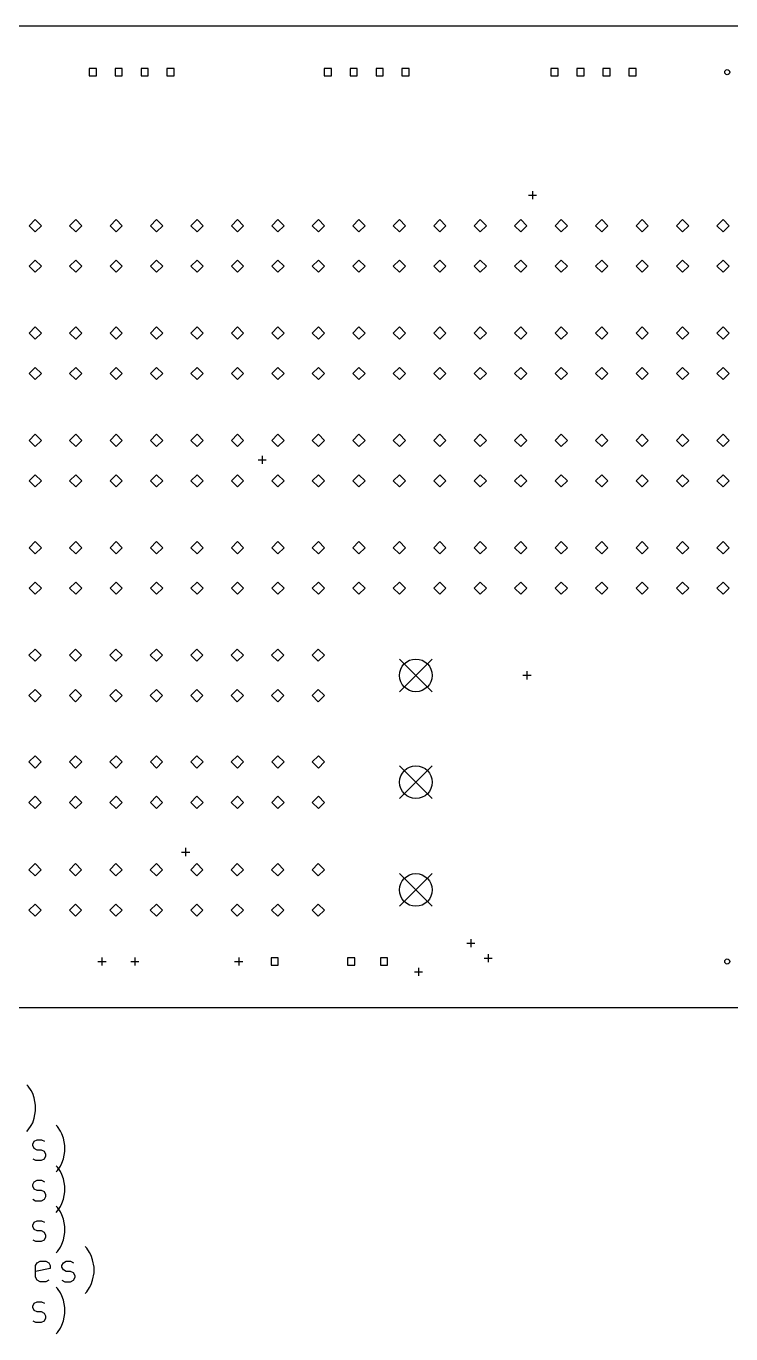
# Model space of a CAD drawing. Extents: x 1.1 to 12.3, y -11.1 to -6.1.
# Drawn here: x 3.96 to 6.67, y -11.1 to -6.06 of the extents above; entities that cross this region are included whole.
import ezdxf

# ---------------------------------------------------------------- set-up
doc = ezdxf.new("R2010")
doc.units = 0
doc.header["$MEASUREMENT"] = 0
doc.layers.add('BLACK', color=7, linetype='CONTINUOUS')

msp = doc.modelspace()

# ---------------------------------------------------------------- linework, layer by layer
at = {"layer": 'BLACK', "linetype": 'CONTINUOUS'}
for p, q in [((12.3228, -6.06299), (1.1811, -6.06299)), ((4.22652, -6.22624), (4.19868, -6.22624)), ((4.19868, -6.22624), (4.19868, -6.25408)), ((4.22652, -6.25408), (4.22652, -6.22624)), ((4.32652, -6.22624), (4.29868, -6.22624)), ((4.29868, -6.22624), (4.29868, -6.25408)), ((4.32652, -6.25408), (4.32652, -6.22624)), ((4.42652, -6.22624), (4.39868, -6.22624)), ((4.39868, -6.22624), (4.39868, -6.25408)), ((4.42652, -6.25408), (4.42652, -6.22624)), ((4.52652, -6.22624), (4.49868, -6.22624)), ((4.49868, -6.22624), (4.49868, -6.25408)), ((4.52652, -6.25408), (4.52652, -6.22624)), ((5.13203, -6.22624), (5.10419, -6.22624)), ((5.10419, -6.22624), (5.10419, -6.25408)), ((5.13203, -6.25408), (5.13203, -6.22624)), ((5.23203, -6.22624), (5.20419, -6.22624)), ((5.20419, -6.22624), (5.20419, -6.25408)), ((5.23203, -6.25408), (5.23203, -6.22624)), ((5.33203, -6.22624), (5.30419, -6.22624)), ((5.30419, -6.22624), (5.30419, -6.25408)), ((5.33203, -6.25408), (5.33203, -6.22624)), ((5.43203, -6.22624), (5.40419, -6.22624)), ((5.40419, -6.22624), (5.40419, -6.25408)), ((5.43203, -6.25408), (5.43203, -6.22624)), ((6.00605, -6.22624), (5.97821, -6.22624)), ((5.97821, -6.22624), (5.97821, -6.25408)), ((6.00605, -6.25408), (6.00605, -6.22624)), ((6.10605, -6.22624), (6.07821, -6.22624)), ((6.07821, -6.22624), (6.07821, -6.25408)), ((6.10605, -6.25408), (6.10605, -6.22624)), ((6.20605, -6.22624), (6.17821, -6.22624)), ((6.17821, -6.22624), (6.17821, -6.25408)), ((6.20605, -6.25408), (6.20605, -6.22624)), ((6.30605, -6.22624), (6.27821, -6.22624)), ((6.27821, -6.22624), (6.27821, -6.25408)), ((6.30605, -6.25408), (6.30605, -6.22624)), ((4.19868, -6.25408), (4.22652, -6.25408)), ((4.29868, -6.25408), (4.32652, -6.25408)), ((4.39868, -6.25408), (4.42652, -6.25408)), ((4.49868, -6.25408), (4.52652, -6.25408)), ((5.10419, -6.25408), (5.13203, -6.25408)), ((5.20419, -6.25408), (5.23203, -6.25408)), ((5.30419, -6.25408), (5.33203, -6.25408)), ((5.40419, -6.25408), (5.43203, -6.25408)), ((5.97821, -6.25408), (6.00605, -6.25408)), ((6.07821, -6.25408), (6.10605, -6.25408)), ((6.17821, -6.25408), (6.20605, -6.25408)), ((6.27821, -6.25408), (6.30605, -6.25408)), ((5.90689, -6.69823), (5.90689, -6.72972)), ((5.89114, -6.71398), (5.92264, -6.71398)), ((3.99094, -6.80787), (3.96732, -6.8315)), ((3.96732, -6.8315), (3.99094, -6.85512)), ((4.01457, -6.8315), (3.99094, -6.80787)), ((3.99094, -6.85512), (4.01457, -6.8315)), ((4.14685, -6.80787), (4.12323, -6.8315)), ((4.12323, -6.8315), (4.14685, -6.85512)), ((4.17047, -6.8315), (4.14685, -6.80787)), ((4.14685, -6.85512), (4.17047, -6.8315)), ((4.30276, -6.80787), (4.27913, -6.8315)), ((4.27913, -6.8315), (4.30276, -6.85512)), ((4.32638, -6.8315), (4.30276, -6.80787)), ((4.30276, -6.85512), (4.32638, -6.8315)), ((4.45866, -6.80787), (4.43504, -6.8315)), ((4.43504, -6.8315), (4.45866, -6.85512)), ((4.48228, -6.8315), (4.45866, -6.80787)), ((4.45866, -6.85512), (4.48228, -6.8315)), ((4.61457, -6.80787), (4.59094, -6.8315)), ((4.59094, -6.8315), (4.61457, -6.85512)), ((4.63819, -6.8315), (4.61457, -6.80787)), ((4.61457, -6.85512), (4.63819, -6.8315)), ((4.77047, -6.80787), (4.74685, -6.8315)), ((4.74685, -6.8315), (4.77047, -6.85512)), ((4.79409, -6.8315), (4.77047, -6.80787)), ((4.77047, -6.85512), (4.79409, -6.8315)), ((4.92638, -6.80787), (4.90276, -6.8315)), ((4.90276, -6.8315), (4.92638, -6.85512)), ((4.95, -6.8315), (4.92638, -6.80787)), ((4.92638, -6.85512), (4.95, -6.8315)), ((5.08228, -6.80787), (5.05866, -6.8315)), ((5.05866, -6.8315), (5.08228, -6.85512)), ((5.10591, -6.8315), (5.08228, -6.80787)), ((5.08228, -6.85512), (5.10591, -6.8315)), ((5.23819, -6.80787), (5.21457, -6.8315)), ((5.21457, -6.8315), (5.23819, -6.85512)), ((5.26181, -6.8315), (5.23819, -6.80787)), ((5.23819, -6.85512), (5.26181, -6.8315)), ((5.39409, -6.80787), (5.37047, -6.8315)), ((5.37047, -6.8315), (5.39409, -6.85512)), ((5.41772, -6.8315), (5.39409, -6.80787)), ((5.39409, -6.85512), (5.41772, -6.8315)), ((5.55, -6.80787), (5.52638, -6.8315)), ((5.52638, -6.8315), (5.55, -6.85512)), ((5.57362, -6.8315), (5.55, -6.80787)), ((5.55, -6.85512), (5.57362, -6.8315)), ((5.70591, -6.80787), (5.68228, -6.8315)), ((5.68228, -6.8315), (5.70591, -6.85512)), ((5.72953, -6.8315), (5.70591, -6.80787)), ((5.70591, -6.85512), (5.72953, -6.8315)), ((5.86181, -6.80787), (5.83819, -6.8315)), ((5.83819, -6.8315), (5.86181, -6.85512)), ((5.88543, -6.8315), (5.86181, -6.80787)), ((5.86181, -6.85512), (5.88543, -6.8315)), ((6.01772, -6.80787), (5.99409, -6.8315)), ((5.99409, -6.8315), (6.01772, -6.85512)), ((6.04134, -6.8315), (6.01772, -6.80787)), ((6.01772, -6.85512), (6.04134, -6.8315)), ((6.17362, -6.80787), (6.15, -6.8315)), ((6.15, -6.8315), (6.17362, -6.85512)), ((6.19724, -6.8315), (6.17362, -6.80787)), ((6.17362, -6.85512), (6.19724, -6.8315)), ((6.32953, -6.80787), (6.30591, -6.8315)), ((6.30591, -6.8315), (6.32953, -6.85512)), ((6.35315, -6.8315), (6.32953, -6.80787)), ((6.32953, -6.85512), (6.35315, -6.8315)), ((6.48543, -6.80787), (6.46181, -6.8315)), ((6.46181, -6.8315), (6.48543, -6.85512)), ((6.50906, -6.8315), (6.48543, -6.80787)), ((6.48543, -6.85512), (6.50906, -6.8315)), ((6.64134, -6.80787), (6.61772, -6.8315)), ((6.61772, -6.8315), (6.64134, -6.85512)), ((6.66496, -6.8315), (6.64134, -6.80787)), ((6.64134, -6.85512), (6.66496, -6.8315)), ((3.99094, -6.96378), (3.96732, -6.9874)), ((3.96732, -6.9874), (3.99094, -7.01102)), ((4.01457, -6.9874), (3.99094, -6.96378)), ((3.99094, -7.01102), (4.01457, -6.9874)), ((4.14685, -6.96378), (4.12323, -6.9874)), ((4.12323, -6.9874), (4.14685, -7.01102)), ((4.17047, -6.9874), (4.14685, -6.96378)), ((4.14685, -7.01102), (4.17047, -6.9874)), ((4.30276, -6.96378), (4.27913, -6.9874)), ((4.27913, -6.9874), (4.30276, -7.01102)), ((4.32638, -6.9874), (4.30276, -6.96378)), ((4.30276, -7.01102), (4.32638, -6.9874)), ((4.45866, -6.96378), (4.43504, -6.9874)), ((4.43504, -6.9874), (4.45866, -7.01102)), ((4.48228, -6.9874), (4.45866, -6.96378)), ((4.45866, -7.01102), (4.48228, -6.9874)), ((4.61457, -6.96378), (4.59094, -6.9874)), ((4.59094, -6.9874), (4.61457, -7.01102)), ((4.63819, -6.9874), (4.61457, -6.96378)), ((4.61457, -7.01102), (4.63819, -6.9874)), ((4.77047, -6.96378), (4.74685, -6.9874)), ((4.74685, -6.9874), (4.77047, -7.01102)), ((4.79409, -6.9874), (4.77047, -6.96378)), ((4.77047, -7.01102), (4.79409, -6.9874)), ((4.92638, -6.96378), (4.90276, -6.9874)), ((4.90276, -6.9874), (4.92638, -7.01102)), ((4.95, -6.9874), (4.92638, -6.96378)), ((4.92638, -7.01102), (4.95, -6.9874)), ((5.08228, -6.96378), (5.05866, -6.9874)), ((5.05866, -6.9874), (5.08228, -7.01102)), ((5.10591, -6.9874), (5.08228, -6.96378)), ((5.08228, -7.01102), (5.10591, -6.9874)), ((5.23819, -6.96378), (5.21457, -6.9874)), ((5.21457, -6.9874), (5.23819, -7.01102)), ((5.26181, -6.9874), (5.23819, -6.96378)), ((5.23819, -7.01102), (5.26181, -6.9874)), ((5.39409, -6.96378), (5.37047, -6.9874)), ((5.37047, -6.9874), (5.39409, -7.01102)), ((5.41772, -6.9874), (5.39409, -6.96378)), ((5.39409, -7.01102), (5.41772, -6.9874)), ((5.55, -6.96378), (5.52638, -6.9874)), ((5.52638, -6.9874), (5.55, -7.01102)), ((5.57362, -6.9874), (5.55, -6.96378)), ((5.55, -7.01102), (5.57362, -6.9874)), ((5.70591, -6.96378), (5.68228, -6.9874)), ((5.68228, -6.9874), (5.70591, -7.01102)), ((5.72953, -6.9874), (5.70591, -6.96378)), ((5.70591, -7.01102), (5.72953, -6.9874)), ((5.86181, -6.96378), (5.83819, -6.9874)), ((5.83819, -6.9874), (5.86181, -7.01102)), ((5.88543, -6.9874), (5.86181, -6.96378)), ((5.86181, -7.01102), (5.88543, -6.9874)), ((6.01772, -6.96378), (5.99409, -6.9874)), ((5.99409, -6.9874), (6.01772, -7.01102)), ((6.04134, -6.9874), (6.01772, -6.96378)), ((6.01772, -7.01102), (6.04134, -6.9874)), ((6.17362, -6.96378), (6.15, -6.9874)), ((6.15, -6.9874), (6.17362, -7.01102)), ((6.19724, -6.9874), (6.17362, -6.96378)), ((6.17362, -7.01102), (6.19724, -6.9874)), ((6.32953, -6.96378), (6.30591, -6.9874)), ((6.30591, -6.9874), (6.32953, -7.01102)), ((6.35315, -6.9874), (6.32953, -6.96378)), ((6.32953, -7.01102), (6.35315, -6.9874)), ((6.48543, -6.96378), (6.46181, -6.9874)), ((6.46181, -6.9874), (6.48543, -7.01102)), ((6.50906, -6.9874), (6.48543, -6.96378)), ((6.48543, -7.01102), (6.50906, -6.9874)), ((6.64134, -6.96378), (6.61772, -6.9874)), ((6.61772, -6.9874), (6.64134, -7.01102)), ((6.66496, -6.9874), (6.64134, -6.96378)), ((6.64134, -7.01102), (6.66496, -6.9874)), ((3.99094, -7.22126), (3.96732, -7.24488)), ((3.96732, -7.24488), (3.99094, -7.2685)), ((4.01457, -7.24488), (3.99094, -7.22126)), ((3.99094, -7.2685), (4.01457, -7.24488)), ((4.14685, -7.22126), (4.12323, -7.24488)), ((4.12323, -7.24488), (4.14685, -7.2685)), ((4.17047, -7.24488), (4.14685, -7.22126)), ((4.14685, -7.2685), (4.17047, -7.24488)), ((4.30276, -7.22126), (4.27913, -7.24488)), ((4.27913, -7.24488), (4.30276, -7.2685)), ((4.32638, -7.24488), (4.30276, -7.22126)), ((4.30276, -7.2685), (4.32638, -7.24488)), ((4.45866, -7.22126), (4.43504, -7.24488)), ((4.43504, -7.24488), (4.45866, -7.2685)), ((4.48228, -7.24488), (4.45866, -7.22126)), ((4.45866, -7.2685), (4.48228, -7.24488)), ((4.61457, -7.22126), (4.59094, -7.24488)), ((4.59094, -7.24488), (4.61457, -7.2685)), ((4.63819, -7.24488), (4.61457, -7.22126)), ((4.61457, -7.2685), (4.63819, -7.24488)), ((4.77047, -7.22126), (4.74685, -7.24488)), ((4.74685, -7.24488), (4.77047, -7.2685)), ((4.79409, -7.24488), (4.77047, -7.22126)), ((4.77047, -7.2685), (4.79409, -7.24488)), ((4.92638, -7.22126), (4.90276, -7.24488)), ((4.90276, -7.24488), (4.92638, -7.2685)), ((4.95, -7.24488), (4.92638, -7.22126)), ((4.92638, -7.2685), (4.95, -7.24488)), ((5.08228, -7.22126), (5.05866, -7.24488)), ((5.05866, -7.24488), (5.08228, -7.2685)), ((5.10591, -7.24488), (5.08228, -7.22126)), ((5.08228, -7.2685), (5.10591, -7.24488)), ((5.23819, -7.22126), (5.21457, -7.24488)), ((5.21457, -7.24488), (5.23819, -7.2685)), ((5.26181, -7.24488), (5.23819, -7.22126)), ((5.23819, -7.2685), (5.26181, -7.24488)), ((5.39409, -7.22126), (5.37047, -7.24488)), ((5.37047, -7.24488), (5.39409, -7.2685)), ((5.41772, -7.24488), (5.39409, -7.22126)), ((5.39409, -7.2685), (5.41772, -7.24488)), ((5.55, -7.22126), (5.52638, -7.24488)), ((5.52638, -7.24488), (5.55, -7.2685)), ((5.57362, -7.24488), (5.55, -7.22126)), ((5.55, -7.2685), (5.57362, -7.24488)), ((5.70591, -7.22126), (5.68228, -7.24488)), ((5.68228, -7.24488), (5.70591, -7.2685)), ((5.72953, -7.24488), (5.70591, -7.22126)), ((5.70591, -7.2685), (5.72953, -7.24488)), ((5.86181, -7.22126), (5.83819, -7.24488)), ((5.83819, -7.24488), (5.86181, -7.2685)), ((5.88543, -7.24488), (5.86181, -7.22126)), ((5.86181, -7.2685), (5.88543, -7.24488)), ((6.01772, -7.22126), (5.99409, -7.24488)), ((5.99409, -7.24488), (6.01772, -7.2685)), ((6.04134, -7.24488), (6.01772, -7.22126)), ((6.01772, -7.2685), (6.04134, -7.24488)), ((6.17362, -7.22126), (6.15, -7.24488)), ((6.15, -7.24488), (6.17362, -7.2685)), ((6.19724, -7.24488), (6.17362, -7.22126)), ((6.17362, -7.2685), (6.19724, -7.24488)), ((6.32953, -7.22126), (6.30591, -7.24488)), ((6.30591, -7.24488), (6.32953, -7.2685)), ((6.35315, -7.24488), (6.32953, -7.22126)), ((6.32953, -7.2685), (6.35315, -7.24488)), ((6.48543, -7.22126), (6.46181, -7.24488)), ((6.46181, -7.24488), (6.48543, -7.2685)), ((6.50906, -7.24488), (6.48543, -7.22126)), ((6.48543, -7.2685), (6.50906, -7.24488)), ((6.64134, -7.22126), (6.61772, -7.24488)), ((6.61772, -7.24488), (6.64134, -7.2685)), ((6.66496, -7.24488), (6.64134, -7.22126)), ((6.64134, -7.2685), (6.66496, -7.24488)), ((3.99094, -7.37717), (3.96732, -7.40079)), ((3.96732, -7.40079), (3.99094, -7.42441)), ((4.01457, -7.40079), (3.99094, -7.37717)), ((3.99094, -7.42441), (4.01457, -7.40079)), ((4.14685, -7.37717), (4.12323, -7.40079)), ((4.12323, -7.40079), (4.14685, -7.42441)), ((4.17047, -7.40079), (4.14685, -7.37717)), ((4.14685, -7.42441), (4.17047, -7.40079)), ((4.30276, -7.37717), (4.27913, -7.40079)), ((4.27913, -7.40079), (4.30276, -7.42441)), ((4.32638, -7.40079), (4.30276, -7.37717)), ((4.30276, -7.42441), (4.32638, -7.40079)), ((4.45866, -7.37717), (4.43504, -7.40079)), ((4.43504, -7.40079), (4.45866, -7.42441)), ((4.48228, -7.40079), (4.45866, -7.37717)), ((4.45866, -7.42441), (4.48228, -7.40079)), ((4.61457, -7.37717), (4.59094, -7.40079)), ((4.59094, -7.40079), (4.61457, -7.42441)), ((4.63819, -7.40079), (4.61457, -7.37717)), ((4.61457, -7.42441), (4.63819, -7.40079)), ((4.77047, -7.37717), (4.74685, -7.40079)), ((4.74685, -7.40079), (4.77047, -7.42441)), ((4.79409, -7.40079), (4.77047, -7.37717)), ((4.77047, -7.42441), (4.79409, -7.40079)), ((4.92638, -7.37717), (4.90276, -7.40079)), ((4.90276, -7.40079), (4.92638, -7.42441)), ((4.95, -7.40079), (4.92638, -7.37717)), ((4.92638, -7.42441), (4.95, -7.40079)), ((5.08228, -7.37717), (5.05866, -7.40079)), ((5.05866, -7.40079), (5.08228, -7.42441)), ((5.10591, -7.40079), (5.08228, -7.37717)), ((5.08228, -7.42441), (5.10591, -7.40079)), ((5.23819, -7.37717), (5.21457, -7.40079)), ((5.21457, -7.40079), (5.23819, -7.42441)), ((5.26181, -7.40079), (5.23819, -7.37717)), ((5.23819, -7.42441), (5.26181, -7.40079)), ((5.39409, -7.37717), (5.37047, -7.40079)), ((5.37047, -7.40079), (5.39409, -7.42441)), ((5.41772, -7.40079), (5.39409, -7.37717)), ((5.39409, -7.42441), (5.41772, -7.40079)), ((5.55, -7.37717), (5.52638, -7.40079)), ((5.52638, -7.40079), (5.55, -7.42441)), ((5.57362, -7.40079), (5.55, -7.37717)), ((5.55, -7.42441), (5.57362, -7.40079)), ((5.70591, -7.37717), (5.68228, -7.40079)), ((5.68228, -7.40079), (5.70591, -7.42441)), ((5.72953, -7.40079), (5.70591, -7.37717)), ((5.70591, -7.42441), (5.72953, -7.40079)), ((5.86181, -7.37717), (5.83819, -7.40079)), ((5.83819, -7.40079), (5.86181, -7.42441)), ((5.88543, -7.40079), (5.86181, -7.37717)), ((5.86181, -7.42441), (5.88543, -7.40079)), ((6.01772, -7.37717), (5.99409, -7.40079)), ((5.99409, -7.40079), (6.01772, -7.42441)), ((6.04134, -7.40079), (6.01772, -7.37717)), ((6.01772, -7.42441), (6.04134, -7.40079)), ((6.17362, -7.37717), (6.15, -7.40079)), ((6.15, -7.40079), (6.17362, -7.42441)), ((6.19724, -7.40079), (6.17362, -7.37717)), ((6.17362, -7.42441), (6.19724, -7.40079)), ((6.32953, -7.37717), (6.30591, -7.40079)), ((6.30591, -7.40079), (6.32953, -7.42441)), ((6.35315, -7.40079), (6.32953, -7.37717)), ((6.32953, -7.42441), (6.35315, -7.40079)), ((6.48543, -7.37717), (6.46181, -7.40079)), ((6.46181, -7.40079), (6.48543, -7.42441)), ((6.50906, -7.40079), (6.48543, -7.37717)), ((6.48543, -7.42441), (6.50906, -7.40079)), ((6.64134, -7.37717), (6.61772, -7.40079)), ((6.61772, -7.40079), (6.64134, -7.42441)), ((6.66496, -7.40079), (6.64134, -7.37717)), ((6.64134, -7.42441), (6.66496, -7.40079)), ((3.99094, -7.63465), (3.96732, -7.65827)), ((4.01457, -7.65827), (3.99094, -7.63465)), ((4.14685, -7.63465), (4.12323, -7.65827)), ((4.17047, -7.65827), (4.14685, -7.63465)), ((4.30276, -7.63465), (4.27913, -7.65827)), ((4.32638, -7.65827), (4.30276, -7.63465)), ((4.45866, -7.63465), (4.43504, -7.65827)), ((4.48228, -7.65827), (4.45866, -7.63465)), ((4.61457, -7.63465), (4.59094, -7.65827)), ((4.63819, -7.65827), (4.61457, -7.63465)), ((4.77047, -7.63465), (4.74685, -7.65827)), ((4.79409, -7.65827), (4.77047, -7.63465)), ((4.92638, -7.63465), (4.90276, -7.65827)), ((4.95, -7.65827), (4.92638, -7.63465)), ((5.08228, -7.63465), (5.05866, -7.65827)), ((5.10591, -7.65827), (5.08228, -7.63465)), ((5.23819, -7.63465), (5.21457, -7.65827)), ((5.26181, -7.65827), (5.23819, -7.63465)), ((5.39409, -7.63465), (5.37047, -7.65827)), ((5.41772, -7.65827), (5.39409, -7.63465)), ((5.55, -7.63465), (5.52638, -7.65827)), ((5.57362, -7.65827), (5.55, -7.63465)), ((5.70591, -7.63465), (5.68228, -7.65827)), ((5.72953, -7.65827), (5.70591, -7.63465)), ((5.86181, -7.63465), (5.83819, -7.65827)), ((5.88543, -7.65827), (5.86181, -7.63465)), ((6.01772, -7.63465), (5.99409, -7.65827)), ((6.04134, -7.65827), (6.01772, -7.63465)), ((6.17362, -7.63465), (6.15, -7.65827)), ((6.19724, -7.65827), (6.17362, -7.63465)), ((6.32953, -7.63465), (6.30591, -7.65827)), ((6.35315, -7.65827), (6.32953, -7.63465)), ((6.48543, -7.63465), (6.46181, -7.65827)), ((6.50906, -7.65827), (6.48543, -7.63465)), ((6.64134, -7.63465), (6.61772, -7.65827)), ((6.66496, -7.65827), (6.64134, -7.63465)), ((3.96732, -7.65827), (3.99094, -7.68189)), ((3.99094, -7.68189), (4.01457, -7.65827)), ((4.12323, -7.65827), (4.14685, -7.68189)), ((4.14685, -7.68189), (4.17047, -7.65827)), ((4.27913, -7.65827), (4.30276, -7.68189)), ((4.30276, -7.68189), (4.32638, -7.65827)), ((4.43504, -7.65827), (4.45866, -7.68189)), ((4.45866, -7.68189), (4.48228, -7.65827)), ((4.59094, -7.65827), (4.61457, -7.68189)), ((4.61457, -7.68189), (4.63819, -7.65827)), ((4.74685, -7.65827), (4.77047, -7.68189)), ((4.77047, -7.68189), (4.79409, -7.65827)), ((4.90276, -7.65827), (4.92638, -7.68189)), ((4.92638, -7.68189), (4.95, -7.65827)), ((5.05866, -7.65827), (5.08228, -7.68189)), ((5.08228, -7.68189), (5.10591, -7.65827)), ((5.21457, -7.65827), (5.23819, -7.68189)), ((5.23819, -7.68189), (5.26181, -7.65827)), ((5.37047, -7.65827), (5.39409, -7.68189)), ((5.39409, -7.68189), (5.41772, -7.65827)), ((5.52638, -7.65827), (5.55, -7.68189)), ((5.55, -7.68189), (5.57362, -7.65827)), ((5.68228, -7.65827), (5.70591, -7.68189)), ((5.70591, -7.68189), (5.72953, -7.65827)), ((5.83819, -7.65827), (5.86181, -7.68189)), ((5.86181, -7.68189), (5.88543, -7.65827)), ((5.99409, -7.65827), (6.01772, -7.68189)), ((6.01772, -7.68189), (6.04134, -7.65827)), ((6.15, -7.65827), (6.17362, -7.68189)), ((6.17362, -7.68189), (6.19724, -7.65827)), ((6.30591, -7.65827), (6.32953, -7.68189)), ((6.32953, -7.68189), (6.35315, -7.65827)), ((6.46181, -7.65827), (6.48543, -7.68189)), ((6.48543, -7.68189), (6.50906, -7.65827)), ((6.61772, -7.65827), (6.64134, -7.68189)), ((6.64134, -7.68189), (6.66496, -7.65827)), ((4.84961, -7.73307), (4.8811, -7.73307)), ((4.86535, -7.71732), (4.86535, -7.74882)), ((3.99094, -7.79055), (3.96732, -7.81417)), ((4.01457, -7.81417), (3.99094, -7.79055)), ((4.14685, -7.79055), (4.12323, -7.81417)), ((4.17047, -7.81417), (4.14685, -7.79055)), ((4.30276, -7.79055), (4.27913, -7.81417)), ((4.32638, -7.81417), (4.30276, -7.79055)), ((4.45866, -7.79055), (4.43504, -7.81417)), ((4.48228, -7.81417), (4.45866, -7.79055)), ((4.61457, -7.79055), (4.59094, -7.81417)), ((4.63819, -7.81417), (4.61457, -7.79055)), ((4.77047, -7.79055), (4.74685, -7.81417)), ((4.79409, -7.81417), (4.77047, -7.79055)), ((4.92638, -7.79055), (4.90276, -7.81417)), ((4.95, -7.81417), (4.92638, -7.79055)), ((5.08228, -7.79055), (5.05866, -7.81417)), ((5.10591, -7.81417), (5.08228, -7.79055)), ((5.23819, -7.79055), (5.21457, -7.81417)), ((5.26181, -7.81417), (5.23819, -7.79055)), ((5.39409, -7.79055), (5.37047, -7.81417)), ((5.41772, -7.81417), (5.39409, -7.79055)), ((5.55, -7.79055), (5.52638, -7.81417)), ((5.57362, -7.81417), (5.55, -7.79055)), ((5.70591, -7.79055), (5.68228, -7.81417)), ((5.72953, -7.81417), (5.70591, -7.79055)), ((5.86181, -7.79055), (5.83819, -7.81417)), ((5.88543, -7.81417), (5.86181, -7.79055)), ((6.01772, -7.79055), (5.99409, -7.81417)), ((6.04134, -7.81417), (6.01772, -7.79055)), ((6.17362, -7.79055), (6.15, -7.81417)), ((6.19724, -7.81417), (6.17362, -7.79055)), ((6.32953, -7.79055), (6.30591, -7.81417)), ((6.35315, -7.81417), (6.32953, -7.79055)), ((6.48543, -7.79055), (6.46181, -7.81417)), ((6.50906, -7.81417), (6.48543, -7.79055)), ((6.64134, -7.79055), (6.61772, -7.81417)), ((6.66496, -7.81417), (6.64134, -7.79055)), ((3.96732, -7.81417), (3.99094, -7.8378)), ((3.99094, -7.8378), (4.01457, -7.81417)), ((4.12323, -7.81417), (4.14685, -7.8378)), ((4.14685, -7.8378), (4.17047, -7.81417)), ((4.27913, -7.81417), (4.30276, -7.8378)), ((4.30276, -7.8378), (4.32638, -7.81417)), ((4.43504, -7.81417), (4.45866, -7.8378)), ((4.45866, -7.8378), (4.48228, -7.81417)), ((4.59094, -7.81417), (4.61457, -7.8378)), ((4.61457, -7.8378), (4.63819, -7.81417)), ((4.74685, -7.81417), (4.77047, -7.8378)), ((4.77047, -7.8378), (4.79409, -7.81417)), ((4.90276, -7.81417), (4.92638, -7.8378)), ((4.92638, -7.8378), (4.95, -7.81417)), ((5.05866, -7.81417), (5.08228, -7.8378)), ((5.08228, -7.8378), (5.10591, -7.81417)), ((5.21457, -7.81417), (5.23819, -7.8378)), ((5.23819, -7.8378), (5.26181, -7.81417)), ((5.37047, -7.81417), (5.39409, -7.8378)), ((5.39409, -7.8378), (5.41772, -7.81417)), ((5.52638, -7.81417), (5.55, -7.8378)), ((5.55, -7.8378), (5.57362, -7.81417)), ((5.68228, -7.81417), (5.70591, -7.8378)), ((5.70591, -7.8378), (5.72953, -7.81417)), ((5.83819, -7.81417), (5.86181, -7.8378)), ((5.86181, -7.8378), (5.88543, -7.81417)), ((5.99409, -7.81417), (6.01772, -7.8378)), ((6.01772, -7.8378), (6.04134, -7.81417)), ((6.15, -7.81417), (6.17362, -7.8378)), ((6.17362, -7.8378), (6.19724, -7.81417)), ((6.30591, -7.81417), (6.32953, -7.8378)), ((6.32953, -7.8378), (6.35315, -7.81417)), ((6.46181, -7.81417), (6.48543, -7.8378)), ((6.48543, -7.8378), (6.50906, -7.81417)), ((6.61772, -7.81417), (6.64134, -7.8378)), ((6.64134, -7.8378), (6.66496, -7.81417)), ((3.99094, -8.04803), (3.96732, -8.07165)), ((4.01457, -8.07165), (3.99094, -8.04803)), ((4.14685, -8.04803), (4.12323, -8.07165)), ((4.17047, -8.07165), (4.14685, -8.04803)), ((4.30276, -8.04803), (4.27913, -8.07165)), ((4.32638, -8.07165), (4.30276, -8.04803)), ((4.45866, -8.04803), (4.43504, -8.07165)), ((4.48228, -8.07165), (4.45866, -8.04803)), ((4.61457, -8.04803), (4.59094, -8.07165)), ((4.63819, -8.07165), (4.61457, -8.04803)), ((4.77047, -8.04803), (4.74685, -8.07165)), ((4.79409, -8.07165), (4.77047, -8.04803)), ((4.92638, -8.04803), (4.90276, -8.07165)), ((4.95, -8.07165), (4.92638, -8.04803)), ((5.08228, -8.04803), (5.05866, -8.07165)), ((5.10591, -8.07165), (5.08228, -8.04803)), ((5.23819, -8.04803), (5.21457, -8.07165)), ((5.26181, -8.07165), (5.23819, -8.04803)), ((5.39409, -8.04803), (5.37047, -8.07165)), ((5.41772, -8.07165), (5.39409, -8.04803)), ((5.55, -8.04803), (5.52638, -8.07165)), ((5.57362, -8.07165), (5.55, -8.04803)), ((5.70591, -8.04803), (5.68228, -8.07165)), ((5.72953, -8.07165), (5.70591, -8.04803)), ((5.86181, -8.04803), (5.83819, -8.07165)), ((5.88543, -8.07165), (5.86181, -8.04803)), ((6.01772, -8.04803), (5.99409, -8.07165)), ((6.04134, -8.07165), (6.01772, -8.04803)), ((6.17362, -8.04803), (6.15, -8.07165)), ((6.19724, -8.07165), (6.17362, -8.04803)), ((6.32953, -8.04803), (6.30591, -8.07165)), ((6.35315, -8.07165), (6.32953, -8.04803)), ((6.48543, -8.04803), (6.46181, -8.07165)), ((6.50906, -8.07165), (6.48543, -8.04803)), ((6.64134, -8.04803), (6.61772, -8.07165)), ((6.66496, -8.07165), (6.64134, -8.04803)), ((3.96732, -8.07165), (3.99094, -8.09528)), ((3.99094, -8.09528), (4.01457, -8.07165)), ((4.12323, -8.07165), (4.14685, -8.09528)), ((4.14685, -8.09528), (4.17047, -8.07165)), ((4.27913, -8.07165), (4.30276, -8.09528)), ((4.30276, -8.09528), (4.32638, -8.07165)), ((4.43504, -8.07165), (4.45866, -8.09528)), ((4.45866, -8.09528), (4.48228, -8.07165)), ((4.59094, -8.07165), (4.61457, -8.09528)), ((4.61457, -8.09528), (4.63819, -8.07165)), ((4.74685, -8.07165), (4.77047, -8.09528)), ((4.77047, -8.09528), (4.79409, -8.07165)), ((4.90276, -8.07165), (4.92638, -8.09528)), ((4.92638, -8.09528), (4.95, -8.07165)), ((5.05866, -8.07165), (5.08228, -8.09528)), ((5.08228, -8.09528), (5.10591, -8.07165)), ((5.21457, -8.07165), (5.23819, -8.09528)), ((5.23819, -8.09528), (5.26181, -8.07165)), ((5.37047, -8.07165), (5.39409, -8.09528)), ((5.39409, -8.09528), (5.41772, -8.07165)), ((5.52638, -8.07165), (5.55, -8.09528)), ((5.55, -8.09528), (5.57362, -8.07165)), ((5.68228, -8.07165), (5.70591, -8.09528)), ((5.70591, -8.09528), (5.72953, -8.07165)), ((5.83819, -8.07165), (5.86181, -8.09528)), ((5.86181, -8.09528), (5.88543, -8.07165)), ((5.99409, -8.07165), (6.01772, -8.09528)), ((6.01772, -8.09528), (6.04134, -8.07165)), ((6.15, -8.07165), (6.17362, -8.09528)), ((6.17362, -8.09528), (6.19724, -8.07165)), ((6.30591, -8.07165), (6.32953, -8.09528)), ((6.32953, -8.09528), (6.35315, -8.07165)), ((6.46181, -8.07165), (6.48543, -8.09528)), ((6.48543, -8.09528), (6.50906, -8.07165)), ((6.61772, -8.07165), (6.64134, -8.09528)), ((6.64134, -8.09528), (6.66496, -8.07165)), ((3.99094, -8.20394), (3.96732, -8.22756)), ((4.01457, -8.22756), (3.99094, -8.20394)), ((4.14685, -8.20394), (4.12323, -8.22756)), ((4.17047, -8.22756), (4.14685, -8.20394)), ((4.30276, -8.20394), (4.27913, -8.22756)), ((4.32638, -8.22756), (4.30276, -8.20394)), ((4.45866, -8.20394), (4.43504, -8.22756)), ((4.48228, -8.22756), (4.45866, -8.20394)), ((4.61457, -8.20394), (4.59094, -8.22756)), ((4.63819, -8.22756), (4.61457, -8.20394)), ((4.77047, -8.20394), (4.74685, -8.22756)), ((4.79409, -8.22756), (4.77047, -8.20394)), ((4.92638, -8.20394), (4.90276, -8.22756)), ((4.95, -8.22756), (4.92638, -8.20394)), ((5.08228, -8.20394), (5.05866, -8.22756)), ((5.10591, -8.22756), (5.08228, -8.20394)), ((5.23819, -8.20394), (5.21457, -8.22756)), ((5.26181, -8.22756), (5.23819, -8.20394)), ((5.39409, -8.20394), (5.37047, -8.22756)), ((5.41772, -8.22756), (5.39409, -8.20394)), ((5.55, -8.20394), (5.52638, -8.22756)), ((5.57362, -8.22756), (5.55, -8.20394)), ((5.70591, -8.20394), (5.68228, -8.22756)), ((5.72953, -8.22756), (5.70591, -8.20394)), ((5.86181, -8.20394), (5.83819, -8.22756)), ((5.88543, -8.22756), (5.86181, -8.20394)), ((6.01772, -8.20394), (5.99409, -8.22756)), ((6.04134, -8.22756), (6.01772, -8.20394)), ((6.17362, -8.20394), (6.15, -8.22756)), ((6.19724, -8.22756), (6.17362, -8.20394)), ((6.32953, -8.20394), (6.30591, -8.22756)), ((6.35315, -8.22756), (6.32953, -8.20394)), ((6.48543, -8.20394), (6.46181, -8.22756)), ((6.50906, -8.22756), (6.48543, -8.20394)), ((6.64134, -8.20394), (6.61772, -8.22756)), ((6.66496, -8.22756), (6.64134, -8.20394)), ((3.96732, -8.22756), (3.99094, -8.25118)), ((3.99094, -8.25118), (4.01457, -8.22756)), ((4.12323, -8.22756), (4.14685, -8.25118)), ((4.14685, -8.25118), (4.17047, -8.22756)), ((4.27913, -8.22756), (4.30276, -8.25118)), ((4.30276, -8.25118), (4.32638, -8.22756)), ((4.43504, -8.22756), (4.45866, -8.25118)), ((4.45866, -8.25118), (4.48228, -8.22756)), ((4.59094, -8.22756), (4.61457, -8.25118)), ((4.61457, -8.25118), (4.63819, -8.22756)), ((4.74685, -8.22756), (4.77047, -8.25118)), ((4.77047, -8.25118), (4.79409, -8.22756)), ((4.90276, -8.22756), (4.92638, -8.25118)), ((4.92638, -8.25118), (4.95, -8.22756)), ((5.05866, -8.22756), (5.08228, -8.25118)), ((5.08228, -8.25118), (5.10591, -8.22756)), ((5.21457, -8.22756), (5.23819, -8.25118)), ((5.23819, -8.25118), (5.26181, -8.22756)), ((5.37047, -8.22756), (5.39409, -8.25118)), ((5.39409, -8.25118), (5.41772, -8.22756)), ((5.52638, -8.22756), (5.55, -8.25118)), ((5.55, -8.25118), (5.57362, -8.22756)), ((5.68228, -8.22756), (5.70591, -8.25118)), ((5.70591, -8.25118), (5.72953, -8.22756)), ((5.83819, -8.22756), (5.86181, -8.25118)), ((5.86181, -8.25118), (5.88543, -8.22756)), ((5.99409, -8.22756), (6.01772, -8.25118)), ((6.01772, -8.25118), (6.04134, -8.22756)), ((6.15, -8.22756), (6.17362, -8.25118)), ((6.17362, -8.25118), (6.19724, -8.22756)), ((6.30591, -8.22756), (6.32953, -8.25118)), ((6.32953, -8.25118), (6.35315, -8.22756)), ((6.46181, -8.22756), (6.48543, -8.25118)), ((6.48543, -8.25118), (6.50906, -8.22756)), ((6.61772, -8.22756), (6.64134, -8.25118)), ((6.64134, -8.25118), (6.66496, -8.22756)), ((3.99016, -8.46181), (3.96654, -8.48543)), ((3.96654, -8.48543), (3.99016, -8.50906)), ((4.01378, -8.48543), (3.99016, -8.46181)), ((3.99016, -8.50906), (4.01378, -8.48543)), ((4.14606, -8.46181), (4.12244, -8.48543)), ((4.12244, -8.48543), (4.14606, -8.50906)), ((4.16969, -8.48543), (4.14606, -8.46181)), ((4.14606, -8.50906), (4.16969, -8.48543)), ((4.30197, -8.46181), (4.27835, -8.48543)), ((4.27835, -8.48543), (4.30197, -8.50906)), ((4.32559, -8.48543), (4.30197, -8.46181)), ((4.30197, -8.50906), (4.32559, -8.48543)), ((4.45787, -8.46181), (4.43425, -8.48543)), ((4.43425, -8.48543), (4.45787, -8.50906)), ((4.4815, -8.48543), (4.45787, -8.46181)), ((4.45787, -8.50906), (4.4815, -8.48543)), ((4.61378, -8.46181), (4.59016, -8.48543)), ((4.59016, -8.48543), (4.61378, -8.50906)), ((4.6374, -8.48543), (4.61378, -8.46181)), ((4.61378, -8.50906), (4.6374, -8.48543)), ((4.76969, -8.46181), (4.74606, -8.48543)), ((4.74606, -8.48543), (4.76969, -8.50906)), ((4.79331, -8.48543), (4.76969, -8.46181)), ((4.76969, -8.50906), (4.79331, -8.48543)), ((4.92559, -8.46181), (4.90197, -8.48543)), ((4.90197, -8.48543), (4.92559, -8.50906)), ((4.94921, -8.48543), (4.92559, -8.46181)), ((4.92559, -8.50906), (4.94921, -8.48543)), ((5.0815, -8.46181), (5.05787, -8.48543)), ((5.05787, -8.48543), (5.0815, -8.50906)), ((5.10512, -8.48543), (5.0815, -8.46181)), ((5.0815, -8.50906), (5.10512, -8.48543)), ((5.39449, -8.50039), (5.52047, -8.62638)), ((5.52047, -8.50039), (5.39449, -8.62638)), ((5.88583, -8.54724), (5.88583, -8.57874)), ((5.87008, -8.56299), (5.90157, -8.56299)), ((3.99016, -8.61772), (3.96654, -8.64134)), ((3.96654, -8.64134), (3.99016, -8.66496)), ((4.01378, -8.64134), (3.99016, -8.61772)), ((3.99016, -8.66496), (4.01378, -8.64134)), ((4.14606, -8.61772), (4.12244, -8.64134)), ((4.12244, -8.64134), (4.14606, -8.66496)), ((4.16969, -8.64134), (4.14606, -8.61772)), ((4.14606, -8.66496), (4.16969, -8.64134)), ((4.30197, -8.61772), (4.27835, -8.64134)), ((4.27835, -8.64134), (4.30197, -8.66496)), ((4.32559, -8.64134), (4.30197, -8.61772)), ((4.30197, -8.66496), (4.32559, -8.64134)), ((4.45787, -8.61772), (4.43425, -8.64134)), ((4.43425, -8.64134), (4.45787, -8.66496)), ((4.4815, -8.64134), (4.45787, -8.61772)), ((4.45787, -8.66496), (4.4815, -8.64134)), ((4.61378, -8.61772), (4.59016, -8.64134)), ((4.59016, -8.64134), (4.61378, -8.66496)), ((4.6374, -8.64134), (4.61378, -8.61772)), ((4.61378, -8.66496), (4.6374, -8.64134)), ((4.76969, -8.61772), (4.74606, -8.64134)), ((4.74606, -8.64134), (4.76969, -8.66496)), ((4.79331, -8.64134), (4.76969, -8.61772)), ((4.76969, -8.66496), (4.79331, -8.64134)), ((4.92559, -8.61772), (4.90197, -8.64134)), ((4.90197, -8.64134), (4.92559, -8.66496)), ((4.94921, -8.64134), (4.92559, -8.61772)), ((4.92559, -8.66496), (4.94921, -8.64134)), ((5.0815, -8.61772), (5.05787, -8.64134)), ((5.05787, -8.64134), (5.0815, -8.66496)), ((5.10512, -8.64134), (5.0815, -8.61772)), ((5.0815, -8.66496), (5.10512, -8.64134)), ((3.99055, -8.87323), (3.96693, -8.89685)), ((3.96693, -8.89685), (3.99055, -8.92047)), ((4.01417, -8.89685), (3.99055, -8.87323)), ((3.99055, -8.92047), (4.01417, -8.89685)), ((4.14646, -8.87323), (4.12283, -8.89685)), ((4.12283, -8.89685), (4.14646, -8.92047)), ((4.17008, -8.89685), (4.14646, -8.87323)), ((4.14646, -8.92047), (4.17008, -8.89685)), ((4.30236, -8.87323), (4.27874, -8.89685)), ((4.27874, -8.89685), (4.30236, -8.92047)), ((4.32598, -8.89685), (4.30236, -8.87323)), ((4.30236, -8.92047), (4.32598, -8.89685)), ((4.45827, -8.87323), (4.43465, -8.89685)), ((4.43465, -8.89685), (4.45827, -8.92047)), ((4.48189, -8.89685), (4.45827, -8.87323)), ((4.45827, -8.92047), (4.48189, -8.89685)), ((4.61417, -8.87323), (4.59055, -8.89685)), ((4.59055, -8.89685), (4.61417, -8.92047)), ((4.6378, -8.89685), (4.61417, -8.87323)), ((4.61417, -8.92047), (4.6378, -8.89685)), ((4.77008, -8.87323), (4.74646, -8.89685)), ((4.74646, -8.89685), (4.77008, -8.92047)), ((4.7937, -8.89685), (4.77008, -8.87323)), ((4.77008, -8.92047), (4.7937, -8.89685)), ((4.92598, -8.87323), (4.90236, -8.89685)), ((4.90236, -8.89685), (4.92598, -8.92047)), ((4.94961, -8.89685), (4.92598, -8.87323)), ((4.92598, -8.92047), (4.94961, -8.89685)), ((5.08189, -8.87323), (5.05827, -8.89685)), ((5.05827, -8.89685), (5.08189, -8.92047)), ((5.10551, -8.89685), (5.08189, -8.87323)), ((5.08189, -8.92047), (5.10551, -8.89685)), ((5.39488, -8.91181), (5.52087, -9.0378)), ((5.52087, -8.91181), (5.39488, -9.0378)), ((3.99055, -9.02913), (3.96693, -9.05276)), ((3.96693, -9.05276), (3.99055, -9.07638)), ((4.01417, -9.05276), (3.99055, -9.02913)), ((3.99055, -9.07638), (4.01417, -9.05276)), ((4.14646, -9.02913), (4.12283, -9.05276)), ((4.12283, -9.05276), (4.14646, -9.07638)), ((4.17008, -9.05276), (4.14646, -9.02913)), ((4.14646, -9.07638), (4.17008, -9.05276)), ((4.30236, -9.02913), (4.27874, -9.05276)), ((4.27874, -9.05276), (4.30236, -9.07638)), ((4.32598, -9.05276), (4.30236, -9.02913)), ((4.30236, -9.07638), (4.32598, -9.05276)), ((4.45827, -9.02913), (4.43465, -9.05276)), ((4.43465, -9.05276), (4.45827, -9.07638)), ((4.48189, -9.05276), (4.45827, -9.02913)), ((4.45827, -9.07638), (4.48189, -9.05276)), ((4.61417, -9.02913), (4.59055, -9.05276)), ((4.59055, -9.05276), (4.61417, -9.07638)), ((4.6378, -9.05276), (4.61417, -9.02913)), ((4.61417, -9.07638), (4.6378, -9.05276)), ((4.77008, -9.02913), (4.74646, -9.05276)), ((4.74646, -9.05276), (4.77008, -9.07638)), ((4.7937, -9.05276), (4.77008, -9.02913)), ((4.77008, -9.07638), (4.7937, -9.05276)), ((4.92598, -9.02913), (4.90236, -9.05276)), ((4.90236, -9.05276), (4.92598, -9.07638)), ((4.94961, -9.05276), (4.92598, -9.02913)), ((4.92598, -9.07638), (4.94961, -9.05276)), ((5.08189, -9.02913), (5.05827, -9.05276)), ((5.05827, -9.05276), (5.08189, -9.07638)), ((5.10551, -9.05276), (5.08189, -9.02913)), ((5.08189, -9.07638), (5.10551, -9.05276)), ((4.55483, -9.24364), (4.58633, -9.24364)), ((4.57058, -9.22789), (4.57058, -9.25939)), ((3.99016, -9.28819), (3.96654, -9.31181)), ((3.96654, -9.31181), (3.99016, -9.33543)), ((4.01378, -9.31181), (3.99016, -9.28819)), ((3.99016, -9.33543), (4.01378, -9.31181)), ((4.14606, -9.28819), (4.12244, -9.31181)), ((4.12244, -9.31181), (4.14606, -9.33543)), ((4.16969, -9.31181), (4.14606, -9.28819)), ((4.14606, -9.33543), (4.16969, -9.31181)), ((4.30197, -9.28819), (4.27835, -9.31181)), ((4.27835, -9.31181), (4.30197, -9.33543)), ((4.32559, -9.31181), (4.30197, -9.28819)), ((4.30197, -9.33543), (4.32559, -9.31181)), ((4.45787, -9.28819), (4.43425, -9.31181)), ((4.43425, -9.31181), (4.45787, -9.33543)), ((4.4815, -9.31181), (4.45787, -9.28819)), ((4.45787, -9.33543), (4.4815, -9.31181)), ((4.61378, -9.28819), (4.59016, -9.31181)), ((4.59016, -9.31181), (4.61378, -9.33543)), ((4.6374, -9.31181), (4.61378, -9.28819)), ((4.61378, -9.33543), (4.6374, -9.31181)), ((4.76969, -9.28819), (4.74606, -9.31181)), ((4.74606, -9.31181), (4.76969, -9.33543)), ((4.79331, -9.31181), (4.76969, -9.28819)), ((4.76969, -9.33543), (4.79331, -9.31181)), ((4.92559, -9.28819), (4.90197, -9.31181)), ((4.90197, -9.31181), (4.92559, -9.33543)), ((4.94921, -9.31181), (4.92559, -9.28819)), ((4.92559, -9.33543), (4.94921, -9.31181)), ((5.0815, -9.28819), (5.05787, -9.31181)), ((5.05787, -9.31181), (5.0815, -9.33543)), ((5.10512, -9.31181), (5.0815, -9.28819)), ((5.0815, -9.33543), (5.10512, -9.31181)), ((5.39449, -9.32677), (5.52047, -9.45276)), ((5.52047, -9.32677), (5.39449, -9.45276)), ((3.99016, -9.44409), (3.96654, -9.46772)), ((3.96654, -9.46772), (3.99016, -9.49134)), ((4.01378, -9.46772), (3.99016, -9.44409)), ((3.99016, -9.49134), (4.01378, -9.46772)), ((4.14606, -9.44409), (4.12244, -9.46772)), ((4.12244, -9.46772), (4.14606, -9.49134)), ((4.16969, -9.46772), (4.14606, -9.44409)), ((4.14606, -9.49134), (4.16969, -9.46772)), ((4.30197, -9.44409), (4.27835, -9.46772)), ((4.27835, -9.46772), (4.30197, -9.49134)), ((4.32559, -9.46772), (4.30197, -9.44409)), ((4.30197, -9.49134), (4.32559, -9.46772)), ((4.45787, -9.44409), (4.43425, -9.46772)), ((4.43425, -9.46772), (4.45787, -9.49134)), ((4.4815, -9.46772), (4.45787, -9.44409)), ((4.45787, -9.49134), (4.4815, -9.46772)), ((4.61378, -9.44409), (4.59016, -9.46772)), ((4.59016, -9.46772), (4.61378, -9.49134)), ((4.6374, -9.46772), (4.61378, -9.44409)), ((4.61378, -9.49134), (4.6374, -9.46772)), ((4.76969, -9.44409), (4.74606, -9.46772)), ((4.74606, -9.46772), (4.76969, -9.49134)), ((4.79331, -9.46772), (4.76969, -9.44409)), ((4.76969, -9.49134), (4.79331, -9.46772)), ((4.92559, -9.44409), (4.90197, -9.46772)), ((4.90197, -9.46772), (4.92559, -9.49134)), ((4.94921, -9.46772), (4.92559, -9.44409)), ((4.92559, -9.49134), (4.94921, -9.46772)), ((5.0815, -9.44409), (5.05787, -9.46772)), ((5.05787, -9.46772), (5.0815, -9.49134)), ((5.10512, -9.46772), (5.0815, -9.44409)), ((5.0815, -9.49134), (5.10512, -9.46772)), ((5.65354, -9.59449), (5.68504, -9.59449)), ((5.66929, -9.57874), (5.66929, -9.61024)), ((4.23228, -9.66535), (4.26378, -9.66535)), ((4.24803, -9.64961), (4.24803, -9.6811)), ((4.35925, -9.66535), (4.39075, -9.66535)), ((4.375, -9.64961), (4.375, -9.6811)), ((4.75925, -9.66535), (4.79075, -9.66535)), ((4.775, -9.64961), (4.775, -9.6811)), ((4.92731, -9.65143), (4.89947, -9.65143)), ((4.89947, -9.65143), (4.89947, -9.67927)), ((4.92731, -9.67927), (4.92731, -9.65143)), ((5.22258, -9.65143), (5.19474, -9.65143)), ((5.19474, -9.65143), (5.19474, -9.67927)), ((5.22258, -9.67927), (5.22258, -9.65143)), ((5.34857, -9.65143), (5.32073, -9.65143)), ((5.32073, -9.65143), (5.32073, -9.67927)), ((5.34857, -9.67927), (5.34857, -9.65143)), ((5.72047, -9.65276), (5.75197, -9.65276)), ((5.73622, -9.63701), (5.73622, -9.6685)), ((4.89947, -9.67927), (4.92731, -9.67927)), ((5.19474, -9.67927), (5.22258, -9.67927)), ((5.32073, -9.67927), (5.34857, -9.67927)), ((5.45173, -9.70532), (5.48323, -9.70532)), ((5.46748, -9.68957), (5.46748, -9.72106)), ((1.1811, -9.84252), (12.3228, -9.84252)), ((3.96443, -10.1455), (3.9588, -10.1399)), ((3.97567, -10.1624), (3.96443, -10.1455)), ((3.9813, -10.1737), (3.97567, -10.1624)), ((3.98692, -10.1905), (3.9813, -10.1737)), ((3.99255, -10.2186), (3.98692, -10.1905)), ((3.99255, -10.2411), (3.99255, -10.2186)), ((3.9813, -10.2861), (3.98692, -10.2693)), ((3.98692, -10.2693), (3.99255, -10.2411)), ((3.9588, -10.3199), (3.96443, -10.3143)), ((3.96443, -10.3143), (3.97567, -10.2974)), ((3.97567, -10.2974), (3.9813, -10.2861)), ((4.07691, -10.3014), (4.07129, -10.2958)), ((4.08816, -10.3183), (4.07691, -10.3014)), ((4.09379, -10.3296), (4.08816, -10.3183)), ((3.9813, -10.3689), (3.98692, -10.3577)), ((3.9813, -10.3746), (3.9813, -10.3689)), ((3.98692, -10.3858), (3.9813, -10.3746)), ((3.98692, -10.3577), (3.99817, -10.3521)), ((3.99817, -10.3521), (4.01504, -10.3521)), ((4.01504, -10.3521), (4.02629, -10.3577)), ((4.09941, -10.3464), (4.09379, -10.3296)), ((4.10503, -10.3746), (4.09941, -10.3464)), ((4.10503, -10.397), (4.10503, -10.3746)), ((3.9813, -10.4252), (3.99255, -10.4308)), ((3.99817, -10.3914), (3.98692, -10.3858)), ((4.01504, -10.3914), (3.99817, -10.3914)), ((4.02629, -10.397), (4.01504, -10.3914)), ((4.01504, -10.4308), (4.02629, -10.4252)), ((4.03192, -10.4083), (4.02629, -10.397)), ((4.02629, -10.4252), (4.03192, -10.4139)), ((4.03192, -10.4139), (4.03192, -10.4083)), ((4.09379, -10.442), (4.09941, -10.4252)), ((4.09941, -10.4252), (4.10503, -10.397)), ((3.99255, -10.4308), (4.01504, -10.4308)), ((4.07691, -10.4573), (4.07129, -10.4517)), ((4.07129, -10.4758), (4.07691, -10.4702)), ((4.07691, -10.4702), (4.08816, -10.4533)), ((4.08816, -10.4742), (4.07691, -10.4573)), ((4.08816, -10.4533), (4.09379, -10.442)), ((4.09379, -10.4855), (4.08816, -10.4742)), ((3.9813, -10.5248), (3.98692, -10.5136)), ((3.9813, -10.5305), (3.9813, -10.5248)), ((3.98692, -10.5136), (3.99817, -10.508)), ((3.99817, -10.508), (4.01504, -10.508)), ((4.01504, -10.508), (4.02629, -10.5136)), ((4.09941, -10.5023), (4.09379, -10.4855)), ((4.10503, -10.5305), (4.09941, -10.5023)), ((3.98692, -10.5417), (3.9813, -10.5305)), ((3.99817, -10.5473), (3.98692, -10.5417)), ((4.01504, -10.5473), (3.99817, -10.5473)), ((4.02629, -10.553), (4.01504, -10.5473)), ((4.03192, -10.5642), (4.02629, -10.553)), ((4.02629, -10.5811), (4.03192, -10.5698)), ((4.03192, -10.5698), (4.03192, -10.5642)), ((4.09941, -10.5811), (4.10503, -10.553)), ((4.10503, -10.553), (4.10503, -10.5305)), ((3.9813, -10.5811), (3.99255, -10.5867)), ((3.99255, -10.5867), (4.01504, -10.5867)), ((4.01504, -10.5867), (4.02629, -10.5811)), ((4.07691, -10.6132), (4.07129, -10.6076)), ((4.07129, -10.6317), (4.07691, -10.6261)), ((4.07691, -10.6261), (4.08816, -10.6092)), ((4.08816, -10.6301), (4.07691, -10.6132)), ((4.08816, -10.6092), (4.09379, -10.5979)), ((4.09379, -10.5979), (4.09941, -10.5811)), ((3.9813, -10.6807), (3.98692, -10.6695)), ((3.98692, -10.6695), (3.99817, -10.6639)), ((3.99817, -10.6639), (4.01504, -10.6639)), ((4.01504, -10.6639), (4.02629, -10.6695)), ((4.09379, -10.6414), (4.08816, -10.6301)), ((4.09941, -10.6582), (4.09379, -10.6414)), ((4.10503, -10.6864), (4.09941, -10.6582)), ((3.9813, -10.6864), (3.9813, -10.6807)), ((3.98692, -10.6976), (3.9813, -10.6864)), ((3.99817, -10.7032), (3.98692, -10.6976)), ((4.01504, -10.7032), (3.99817, -10.7032)), ((4.02629, -10.7089), (4.01504, -10.7032)), ((4.03192, -10.7201), (4.02629, -10.7089)), ((4.02629, -10.737), (4.03192, -10.7257)), ((4.03192, -10.7257), (4.03192, -10.7201)), ((4.09941, -10.737), (4.10503, -10.7089)), ((4.10503, -10.7089), (4.10503, -10.6864)), ((3.9813, -10.737), (3.99255, -10.7426)), ((3.99255, -10.7426), (4.01504, -10.7426)), ((4.01504, -10.7426), (4.02629, -10.737)), ((4.07691, -10.782), (4.08816, -10.7651)), ((4.08816, -10.7651), (4.09379, -10.7539)), ((4.09379, -10.7539), (4.09941, -10.737)), ((4.1894, -10.7692), (4.18377, -10.7635)), ((4.20065, -10.786), (4.1894, -10.7692)), ((3.99255, -10.8366), (3.99817, -10.8254)), ((3.99817, -10.8254), (4.00942, -10.8198)), ((4.00942, -10.8198), (4.03192, -10.8198)), ((4.03192, -10.8198), (4.04317, -10.8254)), ((4.04317, -10.8254), (4.04879, -10.8366)), ((4.07129, -10.7876), (4.07691, -10.782)), ((4.09379, -10.8366), (4.09941, -10.8254)), ((4.09941, -10.8254), (4.11066, -10.8198)), ((4.11066, -10.8198), (4.12753, -10.8198)), ((4.12753, -10.8198), (4.13878, -10.8254)), ((4.20627, -10.7973), (4.20065, -10.786)), ((4.2119, -10.8141), (4.20627, -10.7973)), ((4.21752, -10.8423), (4.2119, -10.8141)), ((3.99255, -10.8816), (3.99255, -10.8366)), ((4.04879, -10.8479), (3.99255, -10.8591)), ((4.04879, -10.8366), (4.04879, -10.8479)), ((4.09379, -10.8423), (4.09379, -10.8366)), ((4.09941, -10.8535), (4.09379, -10.8423)), ((4.11066, -10.8591), (4.09941, -10.8535)), ((4.12753, -10.8591), (4.11066, -10.8591)), ((4.13878, -10.8648), (4.12753, -10.8591)), ((4.1444, -10.876), (4.13878, -10.8648)), ((4.1444, -10.8816), (4.1444, -10.876)), ((4.2119, -10.8929), (4.21752, -10.8648)), ((4.21752, -10.8648), (4.21752, -10.8423)), ((3.99817, -10.8929), (3.99255, -10.8816)), ((4.00942, -10.8985), (3.99817, -10.8929)), ((4.03192, -10.8985), (4.00942, -10.8985)), ((4.04317, -10.8929), (4.03192, -10.8985)), ((4.07691, -10.9251), (4.07129, -10.9194)), ((4.08816, -10.9419), (4.07691, -10.9251)), ((4.09379, -10.8929), (4.10503, -10.8985)), ((4.10503, -10.8985), (4.12753, -10.8985)), ((4.12753, -10.8985), (4.13878, -10.8929)), ((4.13878, -10.8929), (4.1444, -10.8816)), ((4.1894, -10.9379), (4.20065, -10.921)), ((4.20065, -10.921), (4.20627, -10.9098)), ((4.20627, -10.9098), (4.2119, -10.8929)), ((3.98692, -10.9813), (3.99817, -10.9757)), ((3.99817, -10.9757), (4.01504, -10.9757)), ((4.01504, -10.9757), (4.02629, -10.9813)), ((4.09379, -10.9532), (4.08816, -10.9419)), ((4.09941, -10.9701), (4.09379, -10.9532)), ((4.10503, -10.9982), (4.09941, -10.9701)), ((4.18377, -10.9435), (4.1894, -10.9379)), ((3.9813, -10.9925), (3.98692, -10.9813)), ((3.9813, -10.9982), (3.9813, -10.9925)), ((3.98692, -11.0094), (3.9813, -10.9982)), ((3.99817, -11.015), (3.98692, -11.0094)), ((4.01504, -11.015), (3.99817, -11.015)), ((4.02629, -11.0207), (4.01504, -11.015)), ((4.03192, -11.0319), (4.02629, -11.0207)), ((4.09941, -11.0488), (4.10503, -11.0207)), ((4.10503, -11.0207), (4.10503, -10.9982)), ((3.9813, -11.0488), (3.99255, -11.0544)), ((3.99255, -11.0544), (4.01504, -11.0544)), ((4.01504, -11.0544), (4.02629, -11.0488)), ((4.02629, -11.0488), (4.03192, -11.0375)), ((4.03192, -11.0375), (4.03192, -11.0319)), ((4.07691, -11.0938), (4.08816, -11.0769)), ((4.08816, -11.0769), (4.09379, -11.0657)), ((4.09379, -11.0657), (4.09941, -11.0488)), ((4.07129, -11.0994), (4.07691, -11.0938))]:
    msp.add_line(p, q, dxfattribs=at)
at = {"layer": 'BLACK'}
for centre, radius in [((6.65748, -6.24016), 0.00984), ((5.45748, -8.56339), 0.06299), ((5.45787, -8.9748), 0.06299), ((5.45748, -9.38976), 0.06299), ((6.65748, -9.66535), 0.00984)]:
    msp.add_circle(centre, radius, dxfattribs=at)

doc.saveas('drawing.dxf')
